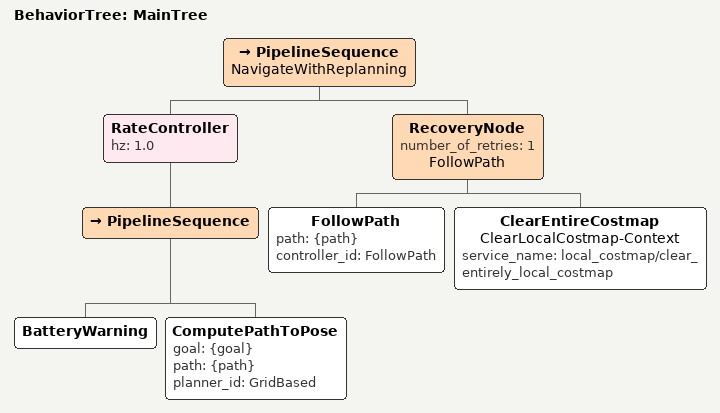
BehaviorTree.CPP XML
<!--
  This Behavior Tree replans the global path periodically at 1 Hz.
-->

<root main_tree_to_execute="MainTree">
  <BehaviorTree ID="MainTree">
    <PipelineSequence name="NavigateWithReplanning">
      <RateController hz="1.0">
        <PipelineSequence>
          <BatteryWarning/>
          <ComputePathToPose goal="{goal}" path="{path}" planner_id="GridBased"/>
        </PipelineSequence>
      </RateController>
      <RecoveryNode number_of_retries="1" name="FollowPath">
        <FollowPath path="{path}" controller_id="FollowPath"/>
        <ClearEntireCostmap name="ClearLocalCostmap-Context" service_name="local_costmap/clear_entirely_local_costmap"/>
      </RecoveryNode>
    </PipelineSequence>
  </BehaviorTree>
</root>
